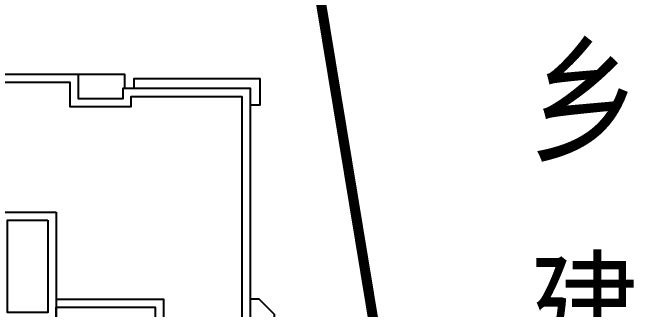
# Model space of a CAD drawing. Extents: x 302512 to 1034855, y -184136 to 410364.
# Drawn here: x 659457 to 690245, y 163119 to 177789 of the extents above; entities that cross this region are included whole.
import ezdxf
from ezdxf.enums import TextEntityAlignment as Align

# ---------------------------------------------------------------- set-up
doc = ezdxf.new("R2010")
doc.units = 0
doc.header["$MEASUREMENT"] = 0
doc.linetypes.add('DASHED2', pattern=[0.375, 0.25, -0.125])
for name, color, linetype in [('PUB_TEXT', 7, 'Continuous'), ('WZ', 2, 'Continuous'), ('公建', 11, 'Continuous'), ('建筑', 2, 'Continuous')]:
    doc.layers.add(name, color=color, linetype=linetype)
doc.styles.add('-黑体', font='', dxfattribs={"width": 0.8})
doc.styles.get('-黑体').set_extended_font_data('黑体')

# ---------------------------------------------------------------- blocks, each defined once
blk = doc.blocks.new('A$C4D217E60')
at = {"layer": '建筑'}
for points in [[(14400, 13900), (9400, 13900), (9400, 12700), (7200, 12700), (7200, 13200), (900, 13200), (900, 9404), (0, 9404), (0, 5600), (1800, 5600), (1800, 900), (5900, 900), (5900, 2400), (10500, 2400), (10500, 1740), (13300, 1740), (13300, 2400), (18200, 2400), (18200, 1400), (22900, 1400), (22900, 13200), (16600, 13200), (16600, 12700), (14400, 12700)], [(12900, 6700), (12900, 2140), (10900, 2140), (10900, 6700)]]:
    blk.add_lwpolyline(points, close=True, dxfattribs=at)
for points in [[(9400, 13900), (7100, 13900), (7100, 13200)], [(16700, 13200), (16700, 13900), (14400, 13900)], [(6500, 13200), (6500, 13680), (1650, 13680), (1650, 13200)], [(22900, 12400), (23380, 12400), (23380, 13680), (17150, 13680), (17150, 13200)], [(13300, 2800), (18600, 2800), (18600, 1800), (22500, 1800), (22500, 12800), (17000, 12800), (17000, 12300), (14000, 12300), (14000, 13500), (9800, 13500), (9800, 12300), (6800, 12300), (6800, 12800), (1300, 12800), (1300, 9004), (400, 9004), (400, 6000), (2200, 6000), (2200, 1300), (5500, 1300), (5500, 2800), (10500, 2800)], [(13300, 7100), (13300, 1740), (10500, 1740), (10500, 7100), (13300, 7100)], [(21500, 1400), (21500, 962), (22261, 200), (23338, 200), (24100, 962), (24100, 2038), (23338, 2800), (22900, 2800)], [(5817, 900), (5817, 0), (8767, 0), (8767, 1100), (15050, 1100), (15050, 0), (18300, 0), (18300, 1400)], [(5000, 900), (5000, 420), (2700, 420), (2700, 900)]]:
    blk.add_lwpolyline(points, dxfattribs=at)

msp = doc.modelspace()

# ---------------------------------------------------------------- linework, layer by layer
at = {"layer": 'PUB_TEXT', "linetype": 'DASHED2', "ltscale": 11501}
msp.add_lwpolyline([(679157, 151273, 500, 500, 0), (674477, 179623, 500, 500, 0), (570707, 177823, 500, 500, 0), (555677, 191093, 500, 500, 0), (576317, 296223, 500, 500, 0), (582277, 325893, 500, 500, 0), (611027, 352093, 500, 500, 0), (587227, 362593, 500, 500, 0), (568227, 384593, 500, 500, 0), (507727, 367093, 500, 500, 0), (519927, 321593, 500, 500, 0), (525257, 322673, 500, 500, 0), (524047, 295193, 500, 500, 0), (523197, 273733, 500, 500, 0), (513647, 246793, 500, 500, 0), (511727, 220833, 500, 500, 0), (509167, 213603, 500, 500, 0), (488787, 113993, 500, 500, 0), (505977, 97613, 500, 500, 0), (504767, 88883, 500, 500, 0), (517387, 66043, 500, 500, 0), (535207, 49083, 500, 500, 0), (563797, 36593, 500, 500, 0), (551657, 5253, 500, 500, 0)], format="xyseb", dxfattribs=at)

# ---------------------------------------------------------------- block references
at = {"layer": '公建'}
msp.add_blockref('A$C4D217E60', (648312, 160829), dxfattribs=at)

# ---------------------------------------------------------------- texts
at = {"layer": 'WZ', "style": '-黑体', "width": 0.8}
for s, p in [('乡', (687724, 173533)), ('建', (687724, 162957))]:
    msp.add_text(s, height=5000, dxfattribs=at).set_placement(p, align=Align.MIDDLE)

doc.saveas('drawing.dxf')
